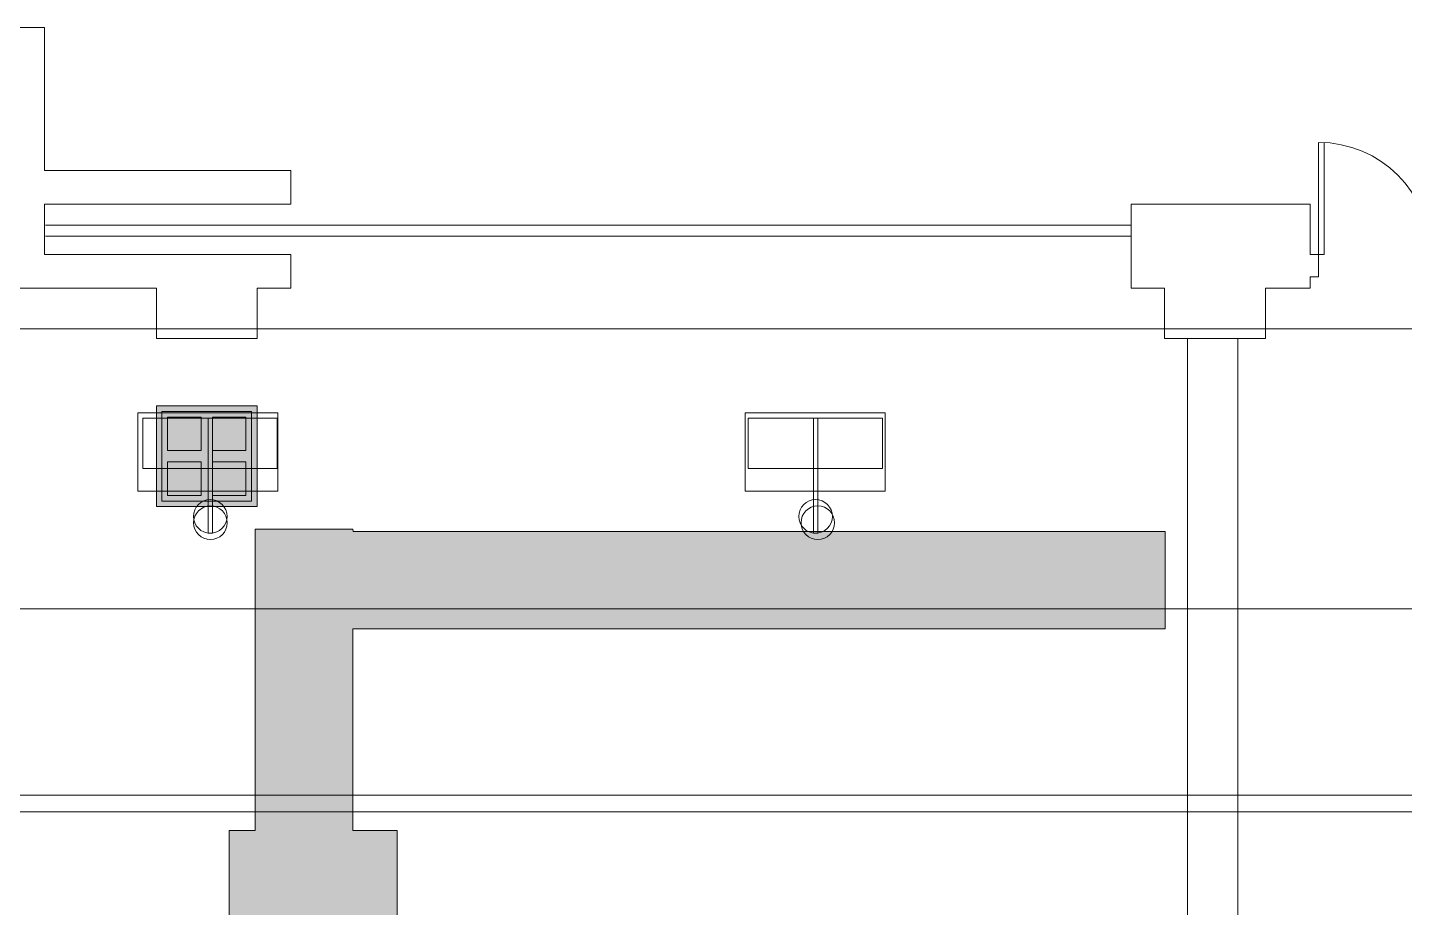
# Model space of a CAD drawing. Header units: inches. Extents: x -10671 to 1761, y -674 to 7170.
# Drawn here: x -2242.2 to -1750.6, y 2320.2 to 2634.3 of the extents above; entities that cross this region are included whole.
import ezdxf

# ---------------------------------------------------------------- set-up
doc = ezdxf.new("R2010")
doc.units = ezdxf.units.IN
doc.header["$LTSCALE"] = 19.2
doc.header["$MEASUREMENT"] = 0
for name, color, linetype, lineweight in [('DWG-0', 7, 'Continuous', 18), ('Venue-Ceiling-Lights', 7, 'Continuous', 5), ('Venue-Ceiling-Lights Circuits', 7, 'Continuous', 5), ('Venue-Floor Pockets', 7, 'Continuous', 5), ('Venue-Walls and Doors', 7, 'Continuous', 5)]:
    doc.layers.add(name, color=color, linetype=linetype, lineweight=lineweight)
for name, color, linetype, lineweight, true_color in [('DWG-bldg-utility box', 3, 'Continuous', 18, 0x00ff00), ('PDF', 6, 'Continuous', 5, 0xff00ff), ('Venue-Ceiling-HVAC', 7, 'Continuous', 5, 0xbbbbbb), ('Venue-Rigging Steel-High', 7, 'Continuous', 5, 0x800000), ('Venue-Rigging Steel-Low', 7, 'Continuous', 5, 0x0000dd)]:
    doc.layers.add(name, color=color, linetype=linetype, lineweight=lineweight, true_color=true_color)

# ---------------------------------------------------------------- blocks, each defined once
blk = doc.blocks.new('A-xp01$0$AD04A')
at = {"layer": 'DWG-0'}
for p, q in [((-1, 1), (-1, 0)), ((-0.951, 0), (-0.951, 0.999)), ((0.951, 0), (0.951, 0.999)), ((1, 1), (1, 0)), ((-1, 0), (-0.951, 0)), ((1, 0), (0.951, 0))]:
    blk.add_line(p, q, dxfattribs=at)
for centre, start, end in [((-1, 0), 0, 90), ((1, 0), 90, 180)]:
    blk.add_arc(centre, 1, start, end, dxfattribs=at)
blk = doc.blocks.new('FLOORBOX')
at = {"layer": 'Venue-Floor Pockets', "linetype": 'Continuous', "lineweight": 0, "true_color": 0xaaaaaa}
blk.add_hatch(color=253, dxfattribs=at).paths.add_polyline_path([(-18, 18), (18, 18), (18, -18), (-18, -18)])
at = {"layer": 'Venue-Floor Pockets', "linetype": 'Continuous', "lineweight": 0, "true_color": 0xbbbbbb}
blk.add_hatch(color=9, dxfattribs=at).paths.add_polyline_path([(-16, 16), (16, 16), (16, -16), (-16, -16)])
at = {"layer": 'Venue-Floor Pockets', "linetype": 'Continuous', "lineweight": 0, "true_color": 0xdddddd}
for points in [[(-14, 14), (-2, 14), (-2, 2), (-14, 2)], [(2, 14), (14, 14), (14, 2), (2, 2)], [(-14, -2), (-2, -2), (-2, -14), (-14, -14)], [(2, -2), (14, -2), (14, -14), (2, -14)]]:
    blk.add_hatch(color=254, dxfattribs=at).paths.add_polyline_path(points)
at = {"layer": 'Venue-Floor Pockets', "color": 7, "linetype": 'Continuous', "lineweight": 5, "flags": 128}
for points in [[(-18, 18), (18, 18), (18, -18), (-18, -18)], [(-16, 16), (16, 16), (16, -16), (-16, -16)], [(-14, 14), (-2, 14), (-2, 2), (-14, 2)], [(2, 14), (14, 14), (14, 2), (2, 2)], [(-14, -2), (-2, -2), (-2, -14), (-14, -14)], [(2, -2), (14, -2), (14, -14), (2, -14)]]:
    blk.add_lwpolyline(points, close=True, dxfattribs=at)
blk = doc.blocks.new('Group-2021-1')
at = {"layer": 'PDF'}
for points, invisible_edges in [([(-2182.56, 2462.1, 10), (-2181.26, 2464.05, 10), (-2178.19, 2465.69, 10), (-2182.56, 2462.1, 10)], 15), ([(-2171.02, 2459.8, 10), (-2182.56, 2462.1, 10), (-2178.19, 2465.69, 10), (-2171.02, 2459.8, 10)], 15), ([(-2178.19, 2465.69), (-2181.26, 2464.05), (-2182.56, 2462.1), (-2178.19, 2465.69)], 15), ([(-2171.02, 2459.8), (-2178.19, 2465.69), (-2182.56, 2462.1), (-2171.02, 2459.8)], 15), ([(-2182.56, 2462.1, 10), (-2182.01, 2463.14, 10), (-2181.26, 2464.05, 10), (-2182.56, 2462.1, 10)], 12), ([(-2181.26, 2464.05), (-2182.01, 2463.14), (-2182.56, 2462.1), (-2181.26, 2464.05)], 12), ([(-2181.26, 2464.05, 10), (-2179.31, 2465.35, 10), (-2178.19, 2465.69, 10), (-2181.26, 2464.05, 10)], 13), ([(-2178.19, 2465.69), (-2179.31, 2465.35), (-2181.26, 2464.05), (-2178.19, 2465.69)], 14), ([(-2181.26, 2464.05, 10), (-2180.35, 2464.79, 10), (-2179.31, 2465.35, 10), (-2181.26, 2464.05, 10)], 12), ([(-2179.31, 2465.35), (-2180.35, 2464.79), (-2181.26, 2464.05), (-2179.31, 2465.35)], 12), ([(-2178.19, 2465.69, 10), (-2177.02, 2465.8, 10), (-2175.85, 2465.69, 10), (-2178.19, 2465.69, 10)], 12), ([(-2175.85, 2465.69), (-2177.02, 2465.8), (-2178.19, 2465.69), (-2175.85, 2465.69)], 12), ([(-2178.19, 2465.69, 10), (-2175.85, 2465.69, 10), (-2173.68, 2464.79, 10), (-2178.19, 2465.69, 10)], 15), ([(-2178.19, 2465.69, 10), (-2173.68, 2464.79, 10), (-2171.02, 2459.8, 10), (-2178.19, 2465.69, 10)], 15), ([(-2173.68, 2464.79), (-2175.85, 2465.69), (-2178.19, 2465.69), (-2173.68, 2464.79)], 15), ([(-2171.02, 2459.8), (-2173.68, 2464.79), (-2178.19, 2465.69), (-2171.02, 2459.8)], 15), ([(-2175.85, 2465.69, 10), (-2174.72, 2465.35, 10), (-2173.68, 2464.79, 10), (-2175.85, 2465.69, 10)], 12), ([(-2173.68, 2464.79), (-2174.72, 2465.35), (-2175.85, 2465.69), (-2173.68, 2464.79)], 12), ([(-2173.68, 2464.79, 10), (-2172.77, 2464.05, 10), (-2172.03, 2463.14, 10), (-2173.68, 2464.79, 10)], 12), ([(-2173.68, 2464.79, 10), (-2172.03, 2463.14, 10), (-2171.47, 2462.1, 10), (-2173.68, 2464.79, 10)], 13), ([(-2173.68, 2464.79, 10), (-2171.47, 2462.1, 10), (-2171.02, 2459.8, 10), (-2173.68, 2464.79, 10)], 15), ([(-2172.03, 2463.14), (-2172.77, 2464.05), (-2173.68, 2464.79), (-2172.03, 2463.14)], 12), ([(-2171.47, 2462.1), (-2172.03, 2463.14), (-2173.68, 2464.79), (-2171.47, 2462.1)], 14), ([(-2171.02, 2459.8), (-2171.47, 2462.1), (-2173.68, 2464.79), (-2171.02, 2459.8)], 15), ([(-2183.02, 2459.8, 10), (-2182.9, 2460.97, 10), (-2182.56, 2462.1, 10), (-2183.02, 2459.8, 10)], 12), ([(-2182.9, 2458.63, 10), (-2183.02, 2459.8, 10), (-2182.56, 2462.1, 10), (-2182.9, 2458.63, 10)], 14), ([(-2182.56, 2462.1), (-2182.9, 2460.97), (-2183.02, 2459.8), (-2182.56, 2462.1)], 12), ([(-2182.56, 2462.1), (-2183.02, 2459.8), (-2182.9, 2458.63), (-2182.56, 2462.1)], 13), ([(-2181.26, 2455.56, 10), (-2182.9, 2458.63, 10), (-2182.56, 2462.1, 10), (-2181.26, 2455.56, 10)], 15), ([(-2182.56, 2462.1), (-2182.9, 2458.63), (-2181.26, 2455.56), (-2182.56, 2462.1)], 15), ([(-2182.01, 2456.47, 10), (-2182.56, 2457.51, 10), (-2182.9, 2458.63, 10), (-2182.01, 2456.47, 10)], 12), ([(-2181.26, 2455.56, 10), (-2182.01, 2456.47, 10), (-2182.9, 2458.63, 10), (-2181.26, 2455.56, 10)], 14), ([(-2182.9, 2458.63), (-2182.56, 2457.51), (-2182.01, 2456.47), (-2182.9, 2458.63)], 12), ([(-2182.9, 2458.63), (-2182.01, 2456.47), (-2181.26, 2455.56), (-2182.9, 2458.63)], 13), ([(-2175.85, 2453.92, 10), (-2181.26, 2455.56, 10), (-2182.56, 2462.1, 10), (-2175.85, 2453.92, 10)], 15), ([(-2171.02, 2459.8, 10), (-2175.85, 2453.92, 10), (-2182.56, 2462.1, 10), (-2171.02, 2459.8, 10)], 15), ([(-2182.56, 2462.1), (-2181.26, 2455.56), (-2175.85, 2453.92), (-2182.56, 2462.1)], 15), ([(-2182.56, 2462.1), (-2175.85, 2453.92), (-2171.02, 2459.8), (-2182.56, 2462.1)], 15), ([(-2171.02, 2459.8, 10), (-2172.03, 2456.47, 10), (-2175.85, 2453.92, 10), (-2171.02, 2459.8, 10)], 15), ([(-2175.85, 2453.92), (-2172.03, 2456.47), (-2171.02, 2459.8), (-2175.85, 2453.92)], 15), ([(-2171.02, 2459.8, 10), (-2171.13, 2458.63, 10), (-2172.03, 2456.47, 10), (-2171.02, 2459.8, 10)], 14), ([(-2172.03, 2456.47), (-2171.13, 2458.63), (-2171.02, 2459.8), (-2172.03, 2456.47)], 13), ([(-2171.13, 2458.63, 10), (-2171.47, 2457.51, 10), (-2172.03, 2456.47, 10), (-2171.13, 2458.63, 10)], 12), ([(-2172.03, 2456.47), (-2171.47, 2457.51), (-2171.13, 2458.63), (-2172.03, 2456.47)], 12), ([(-2171.47, 2462.1, 10), (-2171.13, 2460.97, 10), (-2171.02, 2459.8, 10), (-2171.47, 2462.1, 10)], 12), ([(-2171.02, 2459.8), (-2171.13, 2460.97), (-2171.47, 2462.1), (-2171.02, 2459.8)], 12), ([(-2179.31, 2454.26, 10), (-2180.35, 2454.81, 10), (-2181.26, 2455.56, 10), (-2179.31, 2454.26, 10)], 12), ([(-2178.19, 2453.92, 10), (-2179.31, 2454.26, 10), (-2181.26, 2455.56, 10), (-2178.19, 2453.92, 10)], 14), ([(-2175.85, 2453.92, 10), (-2178.19, 2453.92, 10), (-2181.26, 2455.56, 10), (-2175.85, 2453.92, 10)], 15), ([(-2181.26, 2455.56), (-2180.35, 2454.81), (-2179.31, 2454.26), (-2181.26, 2455.56)], 12), ([(-2181.26, 2455.56), (-2179.31, 2454.26), (-2178.19, 2453.92), (-2181.26, 2455.56)], 13), ([(-2181.26, 2455.56), (-2178.19, 2453.92), (-2175.85, 2453.92), (-2181.26, 2455.56)], 15), ([(-2175.85, 2453.92, 10), (-2177.02, 2453.8, 10), (-2178.19, 2453.92, 10), (-2175.85, 2453.92, 10)], 12), ([(-2178.19, 2453.92), (-2177.02, 2453.8), (-2175.85, 2453.92), (-2178.19, 2453.92)], 12), ([(-2172.03, 2456.47, 10), (-2173.68, 2454.81, 10), (-2175.85, 2453.92, 10), (-2172.03, 2456.47, 10)], 15), ([(-2175.85, 2453.92), (-2173.68, 2454.81), (-2172.03, 2456.47), (-2175.85, 2453.92)], 15), ([(-2173.68, 2454.81, 10), (-2174.72, 2454.26, 10), (-2175.85, 2453.92, 10), (-2173.68, 2454.81, 10)], 12), ([(-2175.85, 2453.92), (-2174.72, 2454.26), (-2173.68, 2454.81), (-2175.85, 2453.92)], 12), ([(-2172.03, 2456.47, 10), (-2172.77, 2455.56, 10), (-2173.68, 2454.81, 10), (-2172.03, 2456.47, 10)], 12), ([(-2173.68, 2454.81), (-2172.77, 2455.56), (-2172.03, 2456.47), (-2173.68, 2454.81)], 12)]:
    blk.add_3dface(points, dxfattribs=dict(at, invisible_edges=invisible_edges))
for points in [[(-2182.56, 2462.1), (-2182.56, 2462.1, 10), (-2182.01, 2463.14, 10), (-2182.01, 2463.14)], [(-2182.01, 2463.14), (-2182.01, 2463.14, 10), (-2181.26, 2464.05, 10), (-2181.26, 2464.05)], [(-2181.26, 2464.05), (-2181.26, 2464.05, 10), (-2180.35, 2464.79, 10), (-2180.35, 2464.79)], [(-2180.35, 2464.79), (-2180.35, 2464.79, 10), (-2179.31, 2465.35, 10), (-2179.31, 2465.35)], [(-2179.31, 2465.35), (-2179.31, 2465.35, 10), (-2178.19, 2465.69, 10), (-2178.19, 2465.69)], [(-2178.19, 2465.69), (-2178.19, 2465.69, 10), (-2177.02, 2465.8, 10), (-2177.02, 2465.8)], [(-2177.02, 2465.8), (-2177.02, 2465.8, 10), (-2175.85, 2465.69, 10), (-2175.85, 2465.69)], [(-2175.85, 2465.69), (-2175.85, 2465.69, 10), (-2174.72, 2465.35, 10), (-2174.72, 2465.35)], [(-2174.72, 2465.35), (-2174.72, 2465.35, 10), (-2173.68, 2464.79, 10), (-2173.68, 2464.79)], [(-2173.68, 2464.79), (-2173.68, 2464.79, 10), (-2172.77, 2464.05, 10), (-2172.77, 2464.05)], [(-2172.77, 2464.05), (-2172.77, 2464.05, 10), (-2172.03, 2463.14, 10), (-2172.03, 2463.14)], [(-2172.03, 2463.14), (-2172.03, 2463.14, 10), (-2171.47, 2462.1, 10), (-2171.47, 2462.1)], [(-2183.02, 2459.8), (-2183.02, 2459.8, 10), (-2182.9, 2460.97, 10), (-2182.9, 2460.97)], [(-2182.9, 2458.63), (-2182.9, 2458.63, 10), (-2183.02, 2459.8, 10), (-2183.02, 2459.8)], [(-2182.9, 2460.97), (-2182.9, 2460.97, 10), (-2182.56, 2462.1, 10), (-2182.56, 2462.1)], [(-2182.56, 2457.51), (-2182.56, 2457.51, 10), (-2182.9, 2458.63, 10), (-2182.9, 2458.63)], [(-2171.47, 2462.1), (-2171.47, 2462.1, 10), (-2171.13, 2460.97, 10), (-2171.13, 2460.97)], [(-2171.13, 2458.63), (-2171.13, 2458.63, 10), (-2171.47, 2457.51, 10), (-2171.47, 2457.51)], [(-2171.13, 2460.97), (-2171.13, 2460.97, 10), (-2171.02, 2459.8, 10), (-2171.02, 2459.8)], [(-2171.02, 2459.8), (-2171.02, 2459.8, 10), (-2171.13, 2458.63, 10), (-2171.13, 2458.63)], [(-2182.01, 2456.47), (-2182.01, 2456.47, 10), (-2182.56, 2457.51, 10), (-2182.56, 2457.51)], [(-2181.26, 2455.56), (-2181.26, 2455.56, 10), (-2182.01, 2456.47, 10), (-2182.01, 2456.47)], [(-2180.35, 2454.81), (-2180.35, 2454.81, 10), (-2181.26, 2455.56, 10), (-2181.26, 2455.56)], [(-2179.31, 2454.26), (-2179.31, 2454.26, 10), (-2180.35, 2454.81, 10), (-2180.35, 2454.81)], [(-2178.19, 2453.92), (-2178.19, 2453.92, 10), (-2179.31, 2454.26, 10), (-2179.31, 2454.26)], [(-2177.02, 2453.8), (-2177.02, 2453.8, 10), (-2178.19, 2453.92, 10), (-2178.19, 2453.92)], [(-2175.85, 2453.92), (-2175.85, 2453.92, 10), (-2177.02, 2453.8, 10), (-2177.02, 2453.8)], [(-2174.72, 2454.26), (-2174.72, 2454.26, 10), (-2175.85, 2453.92, 10), (-2175.85, 2453.92)], [(-2173.68, 2454.81), (-2173.68, 2454.81, 10), (-2174.72, 2454.26, 10), (-2174.72, 2454.26)], [(-2172.77, 2455.56), (-2172.77, 2455.56, 10), (-2173.68, 2454.81, 10), (-2173.68, 2454.81)], [(-2172.03, 2456.47), (-2172.03, 2456.47, 10), (-2172.77, 2455.56, 10), (-2172.77, 2455.56)], [(-2171.47, 2457.51), (-2171.47, 2457.51, 10), (-2172.03, 2456.47, 10), (-2172.03, 2456.47)]]:
    blk.add_3dface(points, dxfattribs=at)
blk = doc.blocks.new('Group-2022-1')
at = {"layer": 'PDF'}
for points in [[(-2201.14, 2476.91, 5.91), (-2201.14, 2476.91, 9.91), (-2201.14, 2494.91, 9.91), (-2201.14, 2494.91, 5.91)], [(-2201.14, 2494.91, 5.91), (-2201.14, 2494.91, 9.91), (-2153.14, 2494.91, 9.91), (-2153.14, 2494.91, 5.91)], [(-2201.14, 2476.91, 9.91), (-2153.14, 2476.91, 9.91), (-2153.14, 2494.91, 9.91), (-2201.14, 2494.91, 9.91)], [(-2201.14, 2494.91, 5.91), (-2153.14, 2494.91, 5.91), (-2153.14, 2476.91, 5.91), (-2201.14, 2476.91, 5.91)], [(-2153.14, 2494.91, 5.91), (-2153.14, 2494.91, 9.91), (-2153.14, 2476.91, 9.91), (-2153.14, 2476.91, 5.91)], [(-2153.14, 2476.91, 5.91), (-2153.14, 2476.91, 9.91), (-2201.14, 2476.91, 9.91), (-2201.14, 2476.91, 5.91)]]:
    blk.add_3dface(points, dxfattribs=at)
blk = doc.blocks.new('Group-2023-1')
at = {"layer": 'PDF'}
for points in [[(-2177.71, 2453.8, 9.97), (-2177.71, 2453.8, 10.97), (-2177.71, 2494.91, 10.97), (-2177.71, 2494.91, 9.97)], [(-2177.71, 2494.91, 9.97), (-2177.71, 2494.91, 10.97), (-2176.21, 2494.91, 10.97), (-2176.21, 2494.91, 9.97)], [(-2177.71, 2453.8, 10.97), (-2176.21, 2453.8, 10.97), (-2176.21, 2494.91, 10.97), (-2177.71, 2494.91, 10.97)], [(-2177.71, 2494.91, 9.97), (-2176.21, 2494.91, 9.97), (-2176.21, 2453.8, 9.97), (-2177.71, 2453.8, 9.97)], [(-2176.21, 2494.91, 9.97), (-2176.21, 2494.91, 10.97), (-2176.21, 2453.8, 10.97), (-2176.21, 2453.8, 9.97)], [(-2176.21, 2453.8, 9.97), (-2176.21, 2453.8, 10.97), (-2177.71, 2453.8, 10.97), (-2177.71, 2453.8, 9.97)]]:
    blk.add_3dface(points, dxfattribs=at)
blk = doc.blocks.new('Group-2087-1')
at = {"layer": 'PDF'}
for points, invisible_edges in [([(-1966.88, 2459.8, 10), (-1964.21, 2464.79, 10), (-1960.88, 2465.8, 10), (-1966.88, 2459.8, 10)], 15), ([(-1955.89, 2456.47, 10), (-1966.88, 2459.8, 10), (-1960.88, 2465.8, 10), (-1955.89, 2456.47, 10)], 15), ([(-1966.88, 2459.8, 10), (-1966.42, 2462.1, 10), (-1964.21, 2464.79, 10), (-1966.88, 2459.8, 10)], 15), ([(-1964.21, 2464.79), (-1966.42, 2462.1), (-1966.88, 2459.8), (-1964.21, 2464.79)], 15), ([(-1964.21, 2464.79), (-1966.88, 2459.8), (-1960.88, 2453.8), (-1964.21, 2464.79)], 15), ([(-1966.42, 2462.1, 10), (-1965.86, 2463.14, 10), (-1964.21, 2464.79, 10), (-1966.42, 2462.1, 10)], 14), ([(-1964.21, 2464.79), (-1965.86, 2463.14), (-1966.42, 2462.1), (-1964.21, 2464.79)], 13), ([(-1965.86, 2463.14, 10), (-1965.12, 2464.05, 10), (-1964.21, 2464.79, 10), (-1965.86, 2463.14, 10)], 12), ([(-1964.21, 2464.79), (-1965.12, 2464.05), (-1965.86, 2463.14), (-1964.21, 2464.79)], 12), ([(-1964.21, 2464.79, 10), (-1962.05, 2465.69, 10), (-1960.88, 2465.8, 10), (-1964.21, 2464.79, 10)], 13), ([(-1960.88, 2465.8), (-1962.05, 2465.69), (-1964.21, 2464.79), (-1960.88, 2465.8)], 14), ([(-1957.54, 2464.79), (-1960.88, 2465.8), (-1964.21, 2464.79), (-1957.54, 2464.79)], 15), ([(-1964.21, 2464.79, 10), (-1963.17, 2465.35, 10), (-1962.05, 2465.69, 10), (-1964.21, 2464.79, 10)], 12), ([(-1962.05, 2465.69), (-1963.17, 2465.35), (-1964.21, 2464.79), (-1962.05, 2465.69)], 12), ([(-1954.88, 2459.8), (-1957.54, 2464.79), (-1964.21, 2464.79), (-1954.88, 2459.8)], 15), ([(-1964.21, 2464.79), (-1960.88, 2453.8), (-1954.88, 2459.8), (-1964.21, 2464.79)], 15), ([(-1960.88, 2465.8, 10), (-1959.71, 2465.69, 10), (-1958.58, 2465.35, 10), (-1960.88, 2465.8, 10)], 12), ([(-1960.88, 2465.8, 10), (-1958.58, 2465.35, 10), (-1955.89, 2463.14, 10), (-1960.88, 2465.8, 10)], 15), ([(-1960.88, 2465.8, 10), (-1955.89, 2463.14, 10), (-1955.89, 2456.47, 10), (-1960.88, 2465.8, 10)], 15), ([(-1958.58, 2465.35), (-1959.71, 2465.69), (-1960.88, 2465.8), (-1958.58, 2465.35)], 12), ([(-1957.54, 2464.79), (-1958.58, 2465.35), (-1960.88, 2465.8), (-1957.54, 2464.79)], 14), ([(-1958.58, 2465.35, 10), (-1957.54, 2464.79, 10), (-1955.89, 2463.14, 10), (-1958.58, 2465.35, 10)], 14), ([(-1957.54, 2464.79, 10), (-1956.63, 2464.05, 10), (-1955.89, 2463.14, 10), (-1957.54, 2464.79, 10)], 12), ([(-1955.89, 2463.14), (-1956.63, 2464.05), (-1957.54, 2464.79), (-1955.89, 2463.14)], 12), ([(-1955.33, 2462.1), (-1955.89, 2463.14), (-1957.54, 2464.79), (-1955.33, 2462.1)], 14), ([(-1954.88, 2459.8), (-1955.33, 2462.1), (-1957.54, 2464.79), (-1954.88, 2459.8)], 15), ([(-1955.89, 2463.14, 10), (-1955.33, 2462.1, 10), (-1954.88, 2459.8, 10), (-1955.89, 2463.14, 10)], 14), ([(-1955.89, 2463.14, 10), (-1954.88, 2459.8, 10), (-1955.89, 2456.47, 10), (-1955.89, 2463.14, 10)], 15), ([(-1966.88, 2459.8, 10), (-1966.76, 2460.97, 10), (-1966.42, 2462.1, 10), (-1966.88, 2459.8, 10)], 12), ([(-1966.42, 2462.1), (-1966.76, 2460.97), (-1966.88, 2459.8), (-1966.42, 2462.1)], 12), ([(-1965.86, 2456.47, 10), (-1966.76, 2458.63, 10), (-1966.88, 2459.8, 10), (-1965.86, 2456.47, 10)], 13), ([(-1960.88, 2453.8, 10), (-1965.86, 2456.47, 10), (-1966.88, 2459.8, 10), (-1960.88, 2453.8, 10)], 15), ([(-1955.89, 2456.47, 10), (-1960.88, 2453.8, 10), (-1966.88, 2459.8, 10), (-1955.89, 2456.47, 10)], 15), ([(-1966.88, 2459.8), (-1966.76, 2458.63), (-1965.86, 2456.47), (-1966.88, 2459.8)], 14), ([(-1966.88, 2459.8), (-1965.86, 2456.47), (-1964.21, 2454.81), (-1966.88, 2459.8)], 15), ([(-1966.88, 2459.8), (-1964.21, 2454.81), (-1960.88, 2453.8), (-1966.88, 2459.8)], 15), ([(-1965.86, 2456.47, 10), (-1966.42, 2457.51, 10), (-1966.76, 2458.63, 10), (-1965.86, 2456.47, 10)], 12), ([(-1966.76, 2458.63), (-1966.42, 2457.51), (-1965.86, 2456.47), (-1966.76, 2458.63)], 12), ([(-1960.88, 2453.8), (-1955.89, 2456.47), (-1954.88, 2459.8), (-1960.88, 2453.8)], 15), ([(-1954.88, 2459.8, 10), (-1954.99, 2458.63, 10), (-1955.89, 2456.47, 10), (-1954.88, 2459.8, 10)], 14), ([(-1955.89, 2456.47), (-1954.99, 2458.63), (-1954.88, 2459.8), (-1955.89, 2456.47)], 13), ([(-1954.99, 2458.63, 10), (-1955.33, 2457.51, 10), (-1955.89, 2456.47, 10), (-1954.99, 2458.63, 10)], 12), ([(-1955.89, 2456.47), (-1955.33, 2457.51), (-1954.99, 2458.63), (-1955.89, 2456.47)], 12), ([(-1955.33, 2462.1, 10), (-1954.99, 2460.97, 10), (-1954.88, 2459.8, 10), (-1955.33, 2462.1, 10)], 12), ([(-1954.88, 2459.8), (-1954.99, 2460.97), (-1955.33, 2462.1), (-1954.88, 2459.8)], 12), ([(-1964.21, 2454.81, 10), (-1965.12, 2455.56, 10), (-1965.86, 2456.47, 10), (-1964.21, 2454.81, 10)], 12), ([(-1960.88, 2453.8, 10), (-1964.21, 2454.81, 10), (-1965.86, 2456.47, 10), (-1960.88, 2453.8, 10)], 15), ([(-1965.86, 2456.47), (-1965.12, 2455.56), (-1964.21, 2454.81), (-1965.86, 2456.47)], 12), ([(-1962.05, 2453.92, 10), (-1963.17, 2454.26, 10), (-1964.21, 2454.81, 10), (-1962.05, 2453.92, 10)], 12), ([(-1960.88, 2453.8, 10), (-1962.05, 2453.92, 10), (-1964.21, 2454.81, 10), (-1960.88, 2453.8, 10)], 14), ([(-1964.21, 2454.81), (-1963.17, 2454.26), (-1962.05, 2453.92), (-1964.21, 2454.81)], 12), ([(-1964.21, 2454.81), (-1962.05, 2453.92), (-1960.88, 2453.8), (-1964.21, 2454.81)], 13), ([(-1955.89, 2456.47, 10), (-1958.58, 2454.26, 10), (-1960.88, 2453.8, 10), (-1955.89, 2456.47, 10)], 15), ([(-1960.88, 2453.8), (-1958.58, 2454.26), (-1955.89, 2456.47), (-1960.88, 2453.8)], 15), ([(-1958.58, 2454.26, 10), (-1959.71, 2453.92, 10), (-1960.88, 2453.8, 10), (-1958.58, 2454.26, 10)], 12), ([(-1960.88, 2453.8), (-1959.71, 2453.92), (-1958.58, 2454.26), (-1960.88, 2453.8)], 12), ([(-1955.89, 2456.47, 10), (-1957.54, 2454.81, 10), (-1958.58, 2454.26, 10), (-1955.89, 2456.47, 10)], 13), ([(-1958.58, 2454.26), (-1957.54, 2454.81), (-1955.89, 2456.47), (-1958.58, 2454.26)], 14), ([(-1955.89, 2456.47, 10), (-1956.63, 2455.56, 10), (-1957.54, 2454.81, 10), (-1955.89, 2456.47, 10)], 12), ([(-1957.54, 2454.81), (-1956.63, 2455.56), (-1955.89, 2456.47), (-1957.54, 2454.81)], 12)]:
    blk.add_3dface(points, dxfattribs=dict(at, invisible_edges=invisible_edges))
for points in [[(-1966.42, 2462.1), (-1966.42, 2462.1, 10), (-1965.86, 2463.14, 10), (-1965.86, 2463.14)], [(-1965.86, 2463.14), (-1965.86, 2463.14, 10), (-1965.12, 2464.05, 10), (-1965.12, 2464.05)], [(-1965.12, 2464.05), (-1965.12, 2464.05, 10), (-1964.21, 2464.79, 10), (-1964.21, 2464.79)], [(-1964.21, 2464.79), (-1964.21, 2464.79, 10), (-1963.17, 2465.35, 10), (-1963.17, 2465.35)], [(-1963.17, 2465.35), (-1963.17, 2465.35, 10), (-1962.05, 2465.69, 10), (-1962.05, 2465.69)], [(-1962.05, 2465.69), (-1962.05, 2465.69, 10), (-1960.88, 2465.8, 10), (-1960.88, 2465.8)], [(-1960.88, 2465.8), (-1960.88, 2465.8, 10), (-1959.71, 2465.69, 10), (-1959.71, 2465.69)], [(-1959.71, 2465.69), (-1959.71, 2465.69, 10), (-1958.58, 2465.35, 10), (-1958.58, 2465.35)], [(-1958.58, 2465.35), (-1958.58, 2465.35, 10), (-1957.54, 2464.79, 10), (-1957.54, 2464.79)], [(-1957.54, 2464.79), (-1957.54, 2464.79, 10), (-1956.63, 2464.05, 10), (-1956.63, 2464.05)], [(-1956.63, 2464.05), (-1956.63, 2464.05, 10), (-1955.89, 2463.14, 10), (-1955.89, 2463.14)], [(-1955.89, 2463.14), (-1955.89, 2463.14, 10), (-1955.33, 2462.1, 10), (-1955.33, 2462.1)], [(-1966.88, 2459.8), (-1966.88, 2459.8, 10), (-1966.76, 2460.97, 10), (-1966.76, 2460.97)], [(-1966.76, 2458.63), (-1966.76, 2458.63, 10), (-1966.88, 2459.8, 10), (-1966.88, 2459.8)], [(-1966.76, 2460.97), (-1966.76, 2460.97, 10), (-1966.42, 2462.1, 10), (-1966.42, 2462.1)], [(-1966.42, 2457.51), (-1966.42, 2457.51, 10), (-1966.76, 2458.63, 10), (-1966.76, 2458.63)], [(-1955.33, 2462.1), (-1955.33, 2462.1, 10), (-1954.99, 2460.97, 10), (-1954.99, 2460.97)], [(-1954.99, 2458.63), (-1954.99, 2458.63, 10), (-1955.33, 2457.51, 10), (-1955.33, 2457.51)], [(-1954.99, 2460.97), (-1954.99, 2460.97, 10), (-1954.88, 2459.8, 10), (-1954.88, 2459.8)], [(-1954.88, 2459.8), (-1954.88, 2459.8, 10), (-1954.99, 2458.63, 10), (-1954.99, 2458.63)], [(-1965.86, 2456.47), (-1965.86, 2456.47, 10), (-1966.42, 2457.51, 10), (-1966.42, 2457.51)], [(-1965.12, 2455.56), (-1965.12, 2455.56, 10), (-1965.86, 2456.47, 10), (-1965.86, 2456.47)], [(-1964.21, 2454.81), (-1964.21, 2454.81, 10), (-1965.12, 2455.56, 10), (-1965.12, 2455.56)], [(-1963.17, 2454.26), (-1963.17, 2454.26, 10), (-1964.21, 2454.81, 10), (-1964.21, 2454.81)], [(-1962.05, 2453.92), (-1962.05, 2453.92, 10), (-1963.17, 2454.26, 10), (-1963.17, 2454.26)], [(-1960.88, 2453.8), (-1960.88, 2453.8, 10), (-1962.05, 2453.92, 10), (-1962.05, 2453.92)], [(-1959.71, 2453.92), (-1959.71, 2453.92, 10), (-1960.88, 2453.8, 10), (-1960.88, 2453.8)], [(-1958.58, 2454.26), (-1958.58, 2454.26, 10), (-1959.71, 2453.92, 10), (-1959.71, 2453.92)], [(-1957.54, 2454.81), (-1957.54, 2454.81, 10), (-1958.58, 2454.26, 10), (-1958.58, 2454.26)], [(-1956.63, 2455.56), (-1956.63, 2455.56, 10), (-1957.54, 2454.81, 10), (-1957.54, 2454.81)], [(-1955.89, 2456.47), (-1955.89, 2456.47, 10), (-1956.63, 2455.56, 10), (-1956.63, 2455.56)], [(-1955.33, 2457.51), (-1955.33, 2457.51, 10), (-1955.89, 2456.47, 10), (-1955.89, 2456.47)]]:
    blk.add_3dface(points, dxfattribs=at)
blk = doc.blocks.new('Group-2088-1')
at = {"layer": 'PDF'}
for points in [[(-1985, 2476.91, 5.91), (-1985, 2476.91, 9.91), (-1985, 2494.91, 9.91), (-1985, 2494.91, 5.91)], [(-1985, 2494.91, 5.91), (-1985, 2494.91, 9.91), (-1937, 2494.91, 9.91), (-1937, 2494.91, 5.91)], [(-1985, 2476.91, 9.91), (-1937, 2476.91, 9.91), (-1937, 2494.91, 9.91), (-1985, 2494.91, 9.91)], [(-1985, 2494.91, 5.91), (-1937, 2494.91, 5.91), (-1937, 2476.91, 5.91), (-1985, 2476.91, 5.91)], [(-1937, 2494.91, 5.91), (-1937, 2494.91, 9.91), (-1937, 2476.91, 9.91), (-1937, 2476.91, 5.91)], [(-1937, 2476.91, 5.91), (-1937, 2476.91, 9.91), (-1985, 2476.91, 9.91), (-1985, 2476.91, 5.91)]]:
    blk.add_3dface(points, dxfattribs=at)
blk = doc.blocks.new('Group-2089-1')
at = {"layer": 'PDF'}
for points in [[(-1961.57, 2453.8, 9.97), (-1961.57, 2453.8, 10.97), (-1961.57, 2494.91, 10.97), (-1961.57, 2494.91, 9.97)], [(-1961.57, 2494.91, 9.97), (-1961.57, 2494.91, 10.97), (-1960.07, 2494.91, 10.97), (-1960.07, 2494.91, 9.97)], [(-1961.57, 2453.8, 10.97), (-1960.07, 2453.8, 10.97), (-1960.07, 2494.91, 10.97), (-1961.57, 2494.91, 10.97)], [(-1961.57, 2494.91, 9.97), (-1960.07, 2494.91, 9.97), (-1960.07, 2453.8, 9.97), (-1961.57, 2453.8, 9.97)], [(-1960.07, 2494.91, 9.97), (-1960.07, 2494.91, 10.97), (-1960.07, 2453.8, 10.97), (-1960.07, 2453.8, 9.97)], [(-1960.07, 2453.8, 9.97), (-1960.07, 2453.8, 10.97), (-1961.57, 2453.8, 10.97), (-1961.57, 2453.8, 9.97)]]:
    blk.add_3dface(points, dxfattribs=at)
blk = doc.blocks.new('Group-2862-1')
at = {"layer": 'Venue-Ceiling-Lights', "color": 7, "linetype": 'Continuous', "lineweight": 5, "flags": 128}
blk.add_lwpolyline([(-2202.86, 2496.83), (-2152.86, 2496.83), (-2152.86, 2468.83), (-2202.86, 2468.83)], close=True, dxfattribs=at)
at = {"layer": 'Venue-Ceiling-Lights', "color": 7, "linetype": 'Continuous', "lineweight": 5}
blk.add_circle((-2176.94, 2457.54), 6, dxfattribs=at)
blk = doc.blocks.new('Group-2863-1')
at = {"layer": 'Venue-Ceiling-Lights', "color": 7, "linetype": 'Continuous', "lineweight": 5, "flags": 128}
blk.add_lwpolyline([(-1986, 2496.83), (-1936, 2496.83), (-1936, 2468.83), (-1986, 2468.83)], close=True, dxfattribs=at)
at = {"layer": 'Venue-Ceiling-Lights', "color": 7, "linetype": 'Continuous', "lineweight": 5}
blk.add_circle((-1960.08, 2457.54), 6, dxfattribs=at)

msp = doc.modelspace()

# ---------------------------------------------------------------- hatches: boundary and pattern name
at = {"layer": 'Venue-Ceiling-HVAC', "linetype": 'Continuous', "lineweight": 0, "true_color": 0xbbbbbb}
msp.add_hatch(color=9, dxfattribs=at).paths.add_polyline_path([(-1836.11, 2454.48), (-2126.04, 2454.48), (-2126.15, 2455.26), (-2160.93, 2455.26), (-2160.93, 2347.72), (-2170.23, 2347.72), (-2170.23, 2287.72), (-2160.93, 2287.72), (-2160.93, 1797.51), (-2170.23, 1797.52), (-2170.23, 1737.52), (-2160.93, 1737.52), (-2160.93, 1323.14), (-2170.23, 1323.14), (-2170.23, 1263.11), (-2160.93, 1263.11), (-2160.93, 792.32), (-2170.23, 792.32), (-2170.23, 732.32), (-2160.91, 732.32), (-2160.91, 231.08), (-2171.09, 231.08), (-2171.09, 171.08), (-2111.09, 171.08), (-2111.09, 231.08), (-2126.1, 231.08), (-2126.1, 732.32), (-2110.23, 732.32), (-2110.23, 792.32), (-2126.16, 792.32), (-2126.16, 1263.2), (-2110.22, 1263.2), (-2110.23, 1323.11), (-2126.16, 1323.11), (-2126.16, 1737.57), (-2110.16, 1737.57), (-2110.16, 1797.57), (-2126.16, 1797.57), (-2126.16, 2287.72), (-2110.23, 2287.72), (-2110.23, 2347.72), (-2126.16, 2347.72), (-2126.16, 2419.7), (-1836.11, 2419.71)])

# ---------------------------------------------------------------- linework, layer by layer
at = {"layer": 'Venue-Ceiling-HVAC', "flags": 128}
msp.add_lwpolyline([(-2126.16, 1323.11), (-2126.16, 1737.57), (-2110.16, 1737.57), (-2110.16, 1797.57), (-2126.16, 1797.57), (-2126.16, 2287.72), (-2110.23, 2287.72), (-2110.23, 2347.72), (-2126.16, 2347.72), (-2126.16, 2419.7), (-1836.11, 2419.71), (-1836.11, 2454.48), (-2126.04, 2454.48), (-2126.15, 2455.26), (-2160.93, 2455.26), (-2160.93, 2347.72), (-2170.23, 2347.72), (-2170.23, 2287.72), (-2160.93, 2287.72), (-2160.93, 1797.51), (-2170.23, 1797.52), (-2170.23, 1737.52), (-2160.93, 1737.52), (-2160.93, 1323.14)], dxfattribs=at)
at = {"layer": 'Venue-Ceiling-Lights Circuits', "color": 7, "linetype": 'Continuous', "lineweight": 5, "flags": 128}
msp.add_lwpolyline([(-2463.36, 2426.8), (-2463.36, 2526.8), (-459.36, 2526.8), (-459.36, 2426.8)], close=True, dxfattribs=at)
at = {"layer": 'Venue-Rigging Steel-High'}
for p, q in [((-2534.99, 2360.37), (-15.65, 2360.37)), ((-2534.99, 2354.37), (-15.65, 2354.37))]:
    msp.add_line(p, q, dxfattribs=at)
at = {"layer": 'Venue-Rigging Steel-Low'}
for p, q in [((-1828.06, 33.26), (-1828.06, 2523.04)), ((-1810.06, 33.26), (-1810.06, 2523.04))]:
    msp.add_line(p, q, dxfattribs=at)
at = {"layer": 'Venue-Walls and Doors'}
for p, q in [((-2321.26, 2634.3), (-2236.25, 2634.3)), ((-2236.25, 2583.3), (-2236.25, 2634.3)), ((-2148.25, 2583.3), (-2236.25, 2583.3)), ((-2148.25, 2583.3), (-2148.25, 2571.3)), ((-2148.25, 2571.3), (-2236.25, 2571.3)), ((-2236.25, 2553.3), (-2236.25, 2571.3)), ((-1784.25, 2571.3), (-1848.25, 2571.3)), ((-1848.25, 2571.3), (-1848.25, 2541.3)), ((-1784.25, 2571.3), (-1784.25, 2553.3)), ((-2235.84, 2563.79), (-1848.25, 2563.79)), ((-2235.84, 2559.79), (-1848.25, 2559.79)), ((-2236.25, 2553.3), (-2196.25, 2553.3)), ((-2148.25, 2553.3), (-2160.25, 2553.3)), ((-1781.25, 2553.3), (-1784.25, 2553.3)), ((-1781.25, 2553.3), (-1781.25, 2545.3)), ((-1784.25, 2545.3), (-1784.25, 2541.3)), ((-1781.25, 2545.3), (-1784.25, 2545.3)), ((-2442.26, 2541.3), (-2196.25, 2541.3)), ((-2148.25, 2541.3), (-2160.25, 2541.3)), ((-1836.25, 2541.3), (-1848.25, 2541.3)), ((-1784.25, 2541.3), (-1800.25, 2541.3))]:
    msp.add_line(p, q, dxfattribs=at)
at = {"layer": 'Venue-Walls and Doors', "flags": 128}
for points in [[(-2196.25, 2541.3), (-2196.25, 2523.3), (-2160.25, 2523.3), (-2160.25, 2541.3), (-2148.25, 2541.3), (-2148.25, 2553.3), (-2236.25, 2553.3)], [(-1800.25, 2541.3), (-1800.25, 2523.3), (-1836.25, 2523.3), (-1836.25, 2541.3)]]:
    msp.add_lwpolyline(points, dxfattribs=at)

# ---------------------------------------------------------------- block references
at = {"layer": 'DWG-bldg-utility box', "rotation": 90}
msp.add_blockref('FLOORBOX', (-2178.26, 2481.29), dxfattribs=at)
at = {"layer": 'PDF'}
for name in ['Group-2022-1', 'Group-2023-1', 'Group-2088-1', 'Group-2089-1', 'Group-2021-1', 'Group-2087-1']:
    msp.add_blockref(name, (0, 0), dxfattribs=at)
at = {"layer": 'Venue-Ceiling-Lights', "color": 7}
for name in ['Group-2862-1', 'Group-2863-1']:
    msp.add_blockref(name, (0, 0), dxfattribs=at)
at = {"layer": 'Venue-Walls and Doors', "xscale": 40, "yscale": 40, "zscale": 40}
msp.add_blockref('A-xp01$0$AD04A', (-1741.25, 2553.3), dxfattribs=at)

doc.saveas('drawing.dxf')
